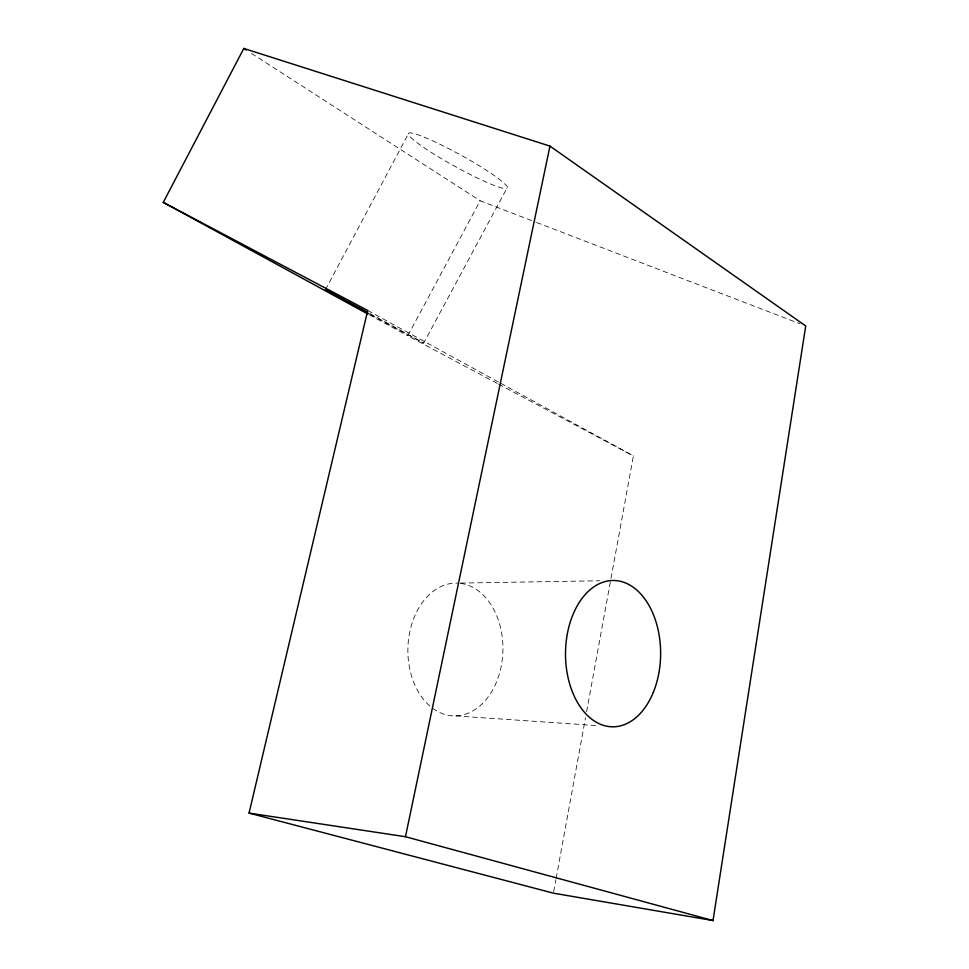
<?xml version="1.0" encoding="UTF-8"?>
<svg xmlns="http://www.w3.org/2000/svg" width="969" height="969" viewBox="0 0 969 969"><rect width="100%" height="100%" fill="white"/><g stroke="black" fill="none" stroke-linecap="round" stroke-linejoin="round"><path stroke-width="0.73" stroke-dasharray="4.84 3.63" d="M553.699 891.686L555.867 879.779M556.145 878.302L585.518 717.678M586.608 711.731L633.399 455.914L499.907 382.84M325.378 289.816L408.676 133.237M497.218 383.397L407.755 335.771L480.176 200.789L535.142 221.925M370.655 314.683L423.707 343.087L506.739 188.567A56.517 6.371 28.9 0 0 441.186 144.853A56.517 6.371 28.9 0 0 425.924 148.947A56.517 6.371 28.9 0 0 506.739 188.567M460.735 583.072L599.787 580.782M455.709 715.909L598.999 725.745M536.547 222.458L800.079 323.803M498.55 384.112L633.399 455.914M369.564 313.399L423.707 343.087M369.225 314.743L407.755 335.771M367.723 310.48L498.575 382.113M251.431 53.368L480.176 200.789M460.445 583.362A66.425 47.529 -88.7 0 1 494.347 686.755A66.425 47.529 -88.7 0 1 412.721 679.644A66.425 47.529 -88.7 0 1 457.719 583.12"/><path stroke-width="1.45" d="M163.276 202.376L367.723 310.48L249.045 813.1L553.42 893.164L713.002 920.55L805.724 325.972L549.956 146.101L243.813 48.45L163.276 202.376L367.905 314.017M713.002 920.55L405.466 836.719L549.956 146.101M249.045 813.1L405.466 836.719M365.931 311.424L325.378 289.816L368.22 313.362M243.813 48.45L246.356 50.085M653.3 692.387A73.159 47.566 -89.7 0 0 614.903 580.528A73.159 47.566 -89.7 0 0 570.971 688.014A73.159 47.566 -89.7 0 0 653.3 692.387"/></g></svg>
